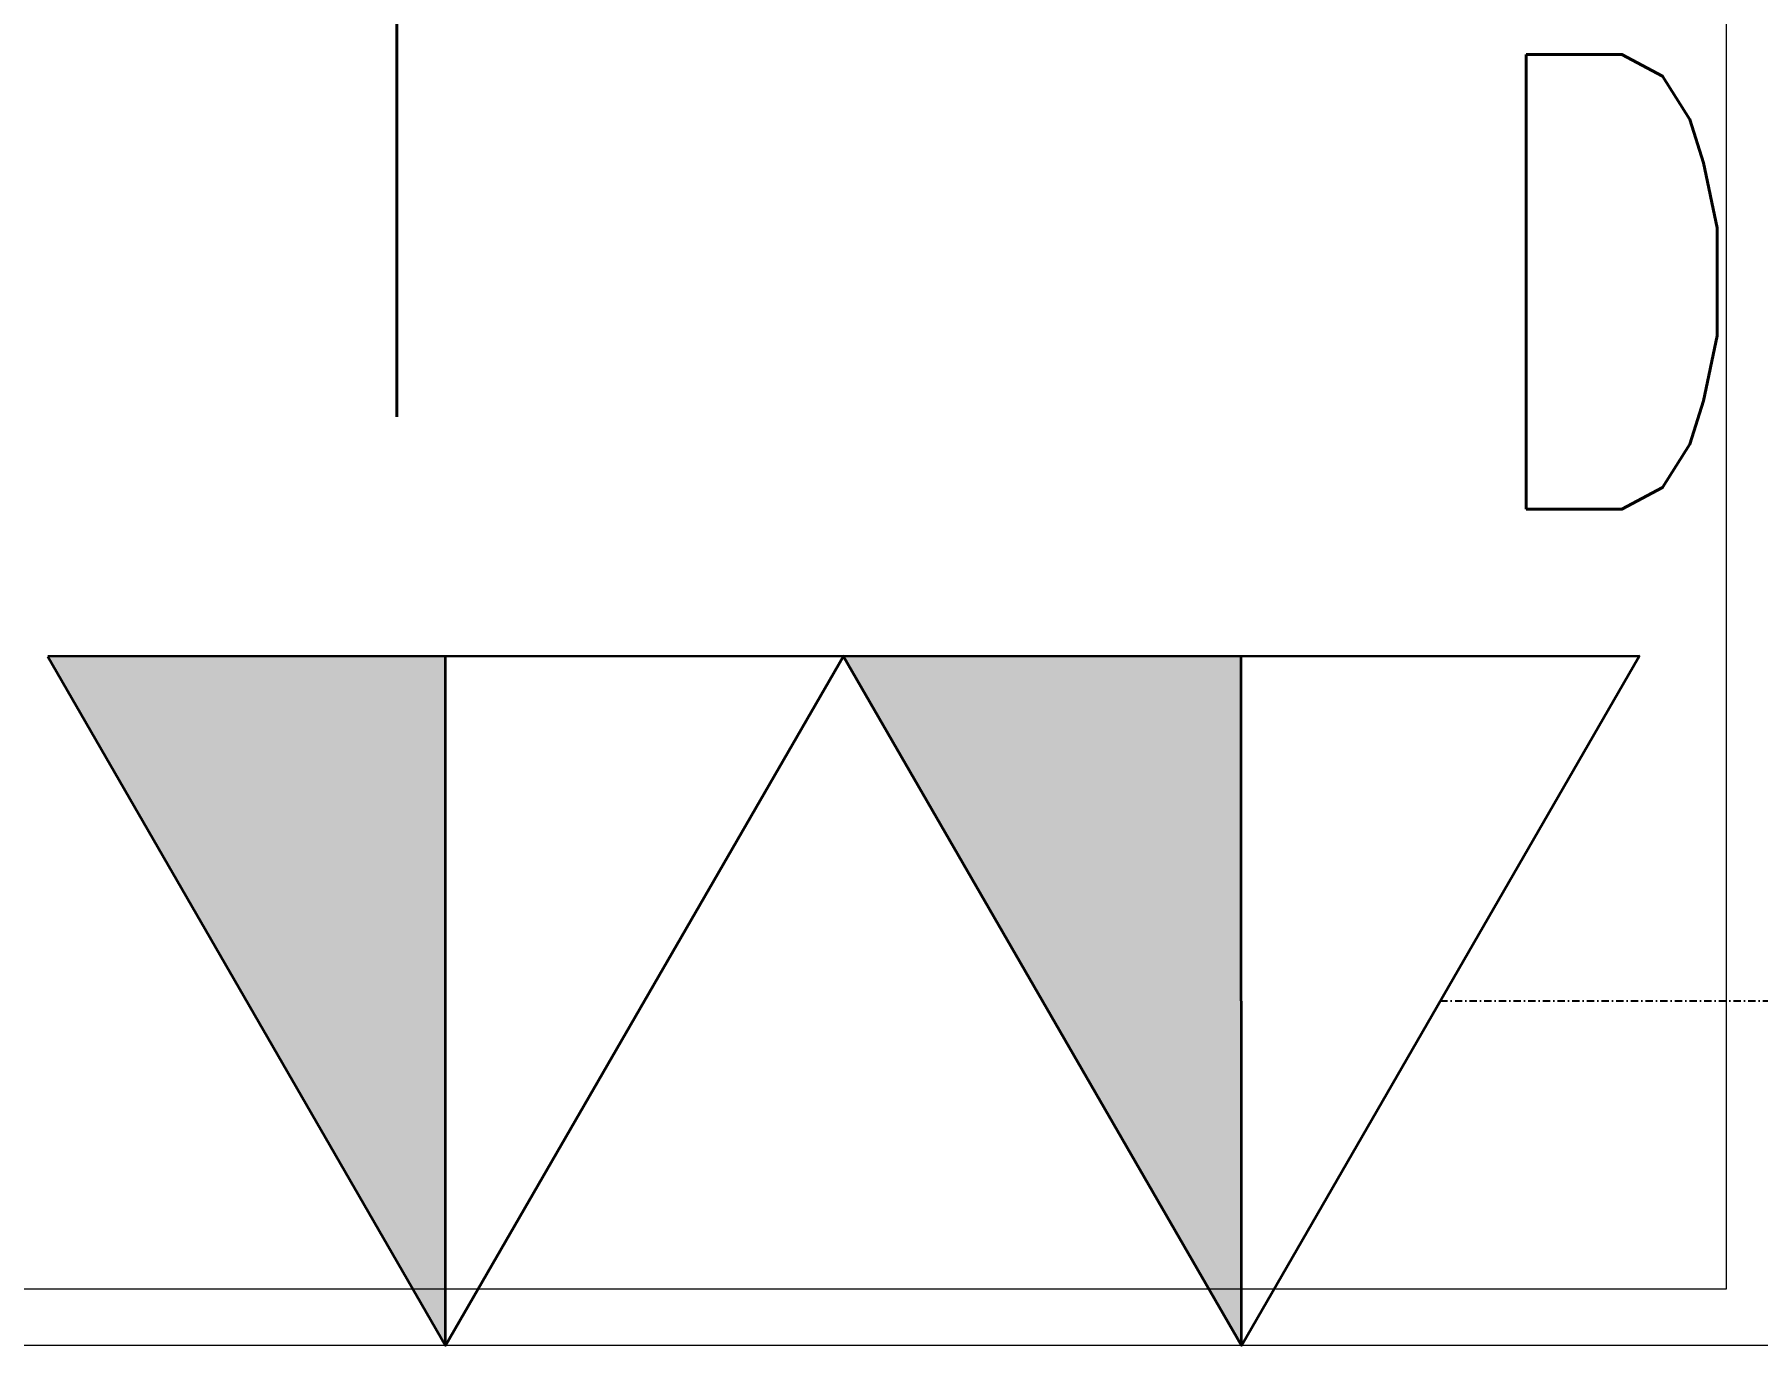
# Model space of a CAD drawing. Header units: inches. Extents: x -12418 to 57169, y -29325 to 19878.
# Drawn here: x 6519 to 7277, y -10017 to -9441 of the extents above; entities that cross this region are included whole.
import ezdxf

# ---------------------------------------------------------------- set-up
doc = ezdxf.new("R2010")
doc.units = ezdxf.units.IN
doc.header["$LTSCALE"] = 25
doc.header["$MEASUREMENT"] = 0
doc.linetypes.add('DASHDOT', pattern=[25.4, 12.7, -6.35, 0, -6.35])
doc.layers.get('0').update_dxf_attribs({"color": 8})
for name, color, linetype, lineweight in [('00-Ground Floor$0$LOADING', 253, 'Continuous', 5), ('00-Ground Floor$0$NEW Wall', 166, 'Continuous', 5), ('00-Ground Floor$0$Walls', 251, 'Continuous', 5), ('E-LITE-CLNG-CNDT', 6, 'DASHDOT', 35), ('T-DATA-CLNG-COND', 51, 'DASHDOT', 25), ('T-DATA-DEVC-TYPE', 2, 'Continuous', 25), ('T-DATA-WALL @ 100', 33, 'Continuous', 35)]:
    doc.layers.add(name, color=color, linetype=linetype, lineweight=lineweight)
doc.styles.add('DC_Simplex', font='SIMPLEX.shx', dxfattribs={"width": 0.7})

# ---------------------------------------------------------------- blocks, each defined once
blk = doc.blocks.new('*X252')
at = {"color": 0}
for p, q in [((13, 1), (13, 1)), ((13, 1), (13, 1)), ((13, 1), (13, 1)), ((13, 1), (13, 1)), ((13, 1), (13, 1)), ((13, 1), (13, 1)), ((13, 1), (13, 1)), ((13, 1), (13, 1)), ((13, 1), (13, 1)), ((13, 1), (13, 1)), ((13, 1), (13, 1)), ((13, 1), (13, 1)), ((13, 1), (13, 1)), ((13, 1), (13, 1)), ((13, 1), (13, 1)), ((13, 1), (14, 1)), ((13, 1), (14, 1)), ((13, 1), (14, 1)), ((13, 1), (13, 1)), ((13, 1), (13, 1)), ((13, 1), (13, 1)), ((13, 1), (13, 1)), ((13, 1), (13, 1)), ((13, 1), (13, 1)), ((13, 1), (13, 1)), ((13, 1), (13, 1)), ((13, 1), (13, 1)), ((13, 1), (13, 1)), ((13, 1), (13, 1)), ((13, 1), (13, 1)), ((13, 1), (13, 1)), ((13, 1), (13, 1)), ((13, 1), (13, 1)), ((13, 1), (13, 1)), ((13, 1), (13, 1)), ((13, 1), (13, 1)), ((13, 1), (13, 1)), ((13, 1), (13, 1)), ((13, 1), (13, 1)), ((13, 1), (13, 1)), ((13, 1), (13, 1)), ((13, 1), (13, 1)), ((13, 1), (13, 1)), ((13, 1), (13, 1)), ((13, 1), (13, 1)), ((13, 1), (13, 1)), ((13, 1), (13, 1)), ((13, 1), (13, 1)), ((13, 1), (13, 1)), ((13, 1), (13, 1)), ((13, 1), (13, 1)), ((13, 1), (13, 1)), ((13, 1), (13, 1)), ((13, 1), (13, 1)), ((13, 1), (13, 1)), ((13, 1), (13, 1)), ((13, 1), (13, 1)), ((13, 1), (13, 1)), ((13, 1), (13, 1)), ((13, 1), (13, 1)), ((13, 1), (13, 1)), ((13, 1), (13, 1)), ((13, 1), (13, 1)), ((13, 1), (13, 1)), ((13, 1), (13, 1)), ((13, 1), (13, 1)), ((13, 1), (13, 1)), ((13, 1), (13, 1)), ((13, 1), (13, 1)), ((13, 1), (13, 1)), ((13, 1), (13, 1)), ((13, 1), (13, 1)), ((13, 1), (13, 1)), ((13, 1), (13, 1)), ((13, 1), (13, 1)), ((13, 1), (13, 1)), ((13, 1), (13, 1)), ((13, 1), (13, 1)), ((13, 1), (13, 1)), ((13, 1), (13, 1)), ((13, 1), (13, 1)), ((13, 1), (13, 1)), ((13, 1), (13, 1)), ((13, 1), (13, 1)), ((13, 1), (13, 1)), ((13, 1), (13, 1)), ((13, 1), (13, 1)), ((13, 1), (13, 1)), ((13, 1), (13, 1)), ((13, 1), (13, 1)), ((13, 1), (13, 1)), ((13, 1), (13, 1)), ((13, 1), (13, 1)), ((13, 1), (13, 1)), ((13, 1), (13, 1)), ((13, 1), (13, 1)), ((13, 1), (13, 1)), ((13, 1), (13, 1)), ((13, 1), (13, 1)), ((13, 1), (13, 1)), ((13, 1), (13, 1)), ((13, 1), (13, 1)), ((13, 1), (13, 1)), ((13, 1), (13, 1)), ((13, 1), (13, 1)), ((13, 1), (13, 1)), ((13, 1), (13, 1)), ((13, 1), (13, 1)), ((13, 1), (13, 1)), ((13, 1), (13, 1)), ((13, 1), (13, 1)), ((13, 1), (13, 1)), ((13, 1), (13, 1)), ((13, 1), (13, 1)), ((13, 1), (13, 1)), ((13, 1), (13, 1)), ((13, 1), (13, 1)), ((13, 1), (13, 1)), ((13, 1), (13, 1)), ((13, 1), (13, 1)), ((13, 1), (13, 1)), ((13, 1), (13, 1)), ((13, 1), (13, 1)), ((13, 1), (14, 1)), ((13, 0), (13, 0)), ((13, 0), (13, 0)), ((13, 0), (13, 0)), ((13, 0), (13, 0)), ((13, 0), (13, 0)), ((13, 0), (13, 0)), ((13, 0), (13, 0)), ((13, 0), (13, 0)), ((13, 0), (13, 0)), ((13, 0), (13, 0)), ((13, 0), (13, 0)), ((13, 0), (13, 0)), ((13, 0), (13, 0)), ((13, 0), (13, 0)), ((13, 0), (13, 0)), ((13, 0), (13, 0)), ((13, 0), (13, 0)), ((13, 0), (13, 0)), ((13, 0), (13, 0)), ((13, 0), (13, 0)), ((13, 0), (13, 0)), ((13, 0), (13, 0)), ((13, 0), (13, 0)), ((13, 0), (13, 0)), ((13, 0), (13, 0)), ((13, 0), (13, 0)), ((13, 0), (13, 0)), ((13, 0), (13, 0)), ((13, 0), (13, 0)), ((13, 0), (13, 0)), ((13, 0), (13, 0)), ((13, 0), (13, 0)), ((13, 0), (13, 0)), ((13, 0), (13, 0)), ((13, 0), (13, 0)), ((13, 0), (13, 0)), ((13, 0), (13, 0)), ((13, 0), (13, 0)), ((13, 0), (13, 0)), ((13, 0), (13, 0)), ((13, 0), (13, 0)), ((13, 0), (13, 0)), ((13, 0), (13, 0)), ((13, 0), (13, 0)), ((13, 0), (13, 0)), ((13, 0), (13, 0)), ((13, 0), (13, 0)), ((13, 0), (13, 0)), ((13, 0), (14, 0)), ((13, 0), (14, 0)), ((13, 0), (13, 0)), ((13, 0), (14, 0)), ((14, 1), (14, 1)), ((14, 1), (14, 1)), ((14, 1), (14, 1)), ((14, 1), (14, 1)), ((14, 1), (14, 1)), ((14, 1), (14, 1)), ((14, 1), (14, 1)), ((14, 1), (14, 1)), ((14, 1), (14, 1)), ((14, 1), (14, 1)), ((14, 1), (14, 1)), ((14, 1), (14, 1)), ((14, 1), (14, 1)), ((14, 1), (14, 1)), ((14, 1), (14, 1)), ((14, 1), (14, 1)), ((14, 1), (14, 1)), ((14, 1), (14, 1)), ((14, 1), (14, 1)), ((14, 1), (14, 1)), ((14, 1), (14, 1)), ((14, 1), (14, 1)), ((14, 1), (14, 1)), ((14, 1), (14, 1)), ((14, 1), (14, 1)), ((14, 1), (14, 1)), ((14, 1), (14, 1)), ((14, 1), (14, 1)), ((14, 1), (14, 1)), ((14, 1), (14, 1)), ((14, 1), (14, 1)), ((14, 1), (14, 1)), ((14, 1), (14, 1)), ((14, 1), (14, 1)), ((14, 1), (14, 1)), ((14, 1), (14, 1)), ((14, 1), (14, 1)), ((14, 1), (14, 1)), ((14, 1), (14, 1)), ((14, 1), (14, 1)), ((14, 1), (14, 1)), ((14, 1), (14, 1)), ((14, 1), (14, 1)), ((14, 1), (14, 1)), ((14, 1), (14, 1)), ((14, 1), (14, 1)), ((14, 1), (14, 1)), ((14, 1), (14, 1)), ((14, 1), (14, 1)), ((14, 1), (14, 1)), ((14, 1), (14, 1)), ((14, 1), (14, 1)), ((14, 1), (14, 1)), ((14, 1), (14, 1)), ((14, 1), (14, 1)), ((14, 1), (14, 1)), ((14, 1), (14, 1)), ((14, 1), (14, 1)), ((14, 1), (14, 1)), ((14, 1), (14, 1)), ((14, 1), (14, 1)), ((14, 1), (14, 1)), ((14, 1), (14, 1)), ((14, 1), (14, 1)), ((14, 1), (14, 1)), ((14, 1), (14, 1)), ((14, 1), (14, 1)), ((14, 1), (14, 1)), ((14, 1), (14, 1)), ((14, 1), (14, 1)), ((14, 1), (14, 1)), ((14, 1), (14, 1)), ((14, 1), (14, 1)), ((14, 1), (14, 1)), ((14, 1), (14, 1)), ((14, 1), (14, 1)), ((14, 1), (14, 1)), ((14, 1), (14, 1)), ((14, 1), (14, 1)), ((14, 1), (14, 1)), ((14, 1), (14, 1)), ((14, 1), (14, 1)), ((14, 1), (14, 1)), ((14, 1), (14, 1)), ((14, 1), (14, 1)), ((14, 1), (14, 1)), ((14, 1), (14, 1)), ((14, 1), (14, 1)), ((14, 1), (14, 1)), ((14, 1), (14, 1)), ((14, 1), (14, 1)), ((14, 1), (14, 1)), ((14, 1), (14, 1)), ((14, 1), (14, 1)), ((14, 0), (14, 0)), ((14, 0), (14, 0)), ((14, 0), (14, 0)), ((14, 0), (14, 0)), ((14, 0), (14, 0)), ((14, 0), (14, 0)), ((14, 0), (14, 0)), ((14, 0), (14, 0)), ((14, 0), (14, 0)), ((14, 0), (14, 0)), ((14, 0), (14, 0)), ((14, 0), (14, 0)), ((14, 0), (14, 0)), ((14, 0), (14, 0)), ((14, 0), (14, 0)), ((14, 0), (14, 0)), ((14, 0), (14, 0)), ((14, 0), (14, 0)), ((14, 0), (14, 0)), ((14, 0), (14, 0)), ((14, 0), (14, 0)), ((14, 0), (14, 0)), ((14, 0), (14, 0)), ((14, 0), (14, 0)), ((14, 0), (14, 0)), ((14, 0), (14, 0)), ((14, 0), (14, 0)), ((14, 0), (14, 0)), ((14, 0), (14, 0)), ((14, 0), (14, 0)), ((14, 0), (14, 0)), ((14, 0), (14, 0)), ((14, 0), (14, 0)), ((14, 0), (14, 0)), ((14, 0), (14, 0)), ((14, 0), (14, 0)), ((14, 0), (14, 0)), ((14, 0), (14, 0)), ((14, 0), (14, 0)), ((14, 0), (14, 0)), ((14, 0), (14, 0)), ((14, 0), (14, 0)), ((14, 0), (14, 0)), ((14, 0), (14, 0)), ((14, 0), (14, 0)), ((14, 0), (14, 0)), ((14, 0), (14, 0)), ((14, 0), (14, 0)), ((13, 0), (13, 0)), ((13, 0), (14, 0)), ((13, 0), (13, 0)), ((13, 0), (14, 0)), ((13, 0), (13, 0)), ((13, 0), (14, 0)), ((13, 0), (13, 0)), ((13, 0), (13, 0)), ((13, 0), (13, 0)), ((13, 0), (13, 0)), ((13, 0), (14, 0)), ((13, 0), (13, 0)), ((13, 0), (14, 0)), ((13, 0), (13, 0)), ((13, 0), (14, 0)), ((13, 0), (13, 0)), ((13, 0), (14, 0)), ((13, 0), (13, 0)), ((13, 0), (14, 0)), ((13, 0), (13, 0)), ((13, 0), (14, 0)), ((13, 0), (13, 0)), ((13, 0), (14, 0)), ((13, 0), (13, 0)), ((13, 0), (13, 0)), ((13, 0), (13, 0)), ((13, 0), (14, 0)), ((13, 0), (13, 0)), ((13, 0), (14, 0)), ((13, 0), (13, 0)), ((13, 0), (14, 0)), ((13, 0), (13, 0)), ((13, 0), (14, 0)), ((13, 0), (13, 0)), ((13, 0), (13, 0)), ((13, 0), (13, 0)), ((13, 0), (13, 0)), ((13, 0), (13, 0)), ((13, 0), (13, 0)), ((13, 0), (13, 0)), ((13, 0), (13, 0)), ((13, 0), (13, 0)), ((13, 0), (13, 0)), ((13, 0), (13, 0)), ((13, 0), (13, 0)), ((13, 0), (13, 0)), ((13, 0), (13, 0)), ((13, 0), (13, 0)), ((13, 0), (13, 0)), ((13, 0), (13, 0)), ((13, 0), (13, 0)), ((13, 0), (13, 0)), ((13, 0), (13, 0)), ((13, 0), (13, 0)), ((13, 0), (13, 0)), ((13, 0), (13, 0)), ((13, 0), (13, 0)), ((13, 0), (13, 0)), ((13, 0), (13, 0)), ((13, 0), (13, 0)), ((13, 0), (13, 0)), ((13, 0), (13, 0)), ((13, 0), (13, 0)), ((13, 0), (13, 0)), ((13, -1), (13, -1)), ((13, -1), (13, -1)), ((13, -1), (13, -1)), ((13, -1), (13, -1)), ((13, -1), (13, -1)), ((13, -1), (14, -1)), ((13, -1), (13, -1)), ((14, 0), (14, 0)), ((14, 0), (14, 0)), ((14, 0), (14, 0)), ((14, 0), (14, 0)), ((14, 0), (14, 0)), ((14, 0), (14, 0)), ((14, 0), (14, 0)), ((14, 0), (14, 0)), ((14, 0), (14, 0)), ((14, 0), (14, 0)), ((14, 0), (14, 0)), ((14, 0), (14, 0)), ((14, 0), (14, 0)), ((14, 0), (14, 0)), ((14, 0), (14, 0)), ((13, 0), (14, 0)), ((14, 0), (14, 0)), ((14, 0), (14, 0)), ((14, 0), (14, 0)), ((14, 0), (14, 0)), ((14, 0), (14, 0)), ((14, 0), (14, 0)), ((14, 0), (14, 0)), ((14, 0), (14, 0)), ((14, 0), (14, 0)), ((14, 0), (14, 0)), ((14, 0), (14, 0)), ((14, 0), (14, 0)), ((14, 0), (14, 0)), ((14, 0), (14, 0)), ((14, 0), (14, 0)), ((14, 0), (14, 0)), ((14, 0), (14, 0)), ((14, 0), (14, 0)), ((14, 0), (14, 0)), ((14, 0), (14, 0)), ((14, 0), (14, 0)), ((14, 0), (14, 0)), ((14, 0), (14, 0)), ((14, 0), (14, 0)), ((14, 0), (14, 0)), ((14, 0), (14, 0)), ((14, 0), (14, 0)), ((14, 0), (14, 0)), ((14, 0), (14, 0)), ((14, 0), (14, 0)), ((14, 0), (14, 0)), ((14, 0), (14, 0)), ((14, 0), (14, 0)), ((14, 0), (14, 0)), ((14, -1), (14, -1)), ((14, -1), (14, -1)), ((14, -1), (14, -1)), ((14, -1), (14, -1)), ((14, -1), (14, -1))]:
    blk.add_line(p, q, dxfattribs=at)
blk = doc.blocks.new('*X251')
at = {"color": 0}
for p, q in [((5, 3), (5, 3)), ((5, 3), (5, 3)), ((5, 3), (5, 3)), ((5, 3), (5, 3)), ((5, 3), (5, 3)), ((5, 3), (5, 3)), ((5, 3), (5, 3)), ((5, 3), (5, 3)), ((5, 3), (5, 3)), ((5, 3), (5, 3)), ((5, 3), (5, 3)), ((5, 3), (5, 3)), ((5, 3), (5, 3)), ((5, 3), (5, 3)), ((5, 3), (5, 3)), ((5, 3), (5, 3)), ((5, 3), (5, 3)), ((5, 3), (5, 3)), ((5, 3), (5, 3)), ((5, 3), (5, 3)), ((5, 3), (5, 3)), ((5, 3), (5, 3)), ((5, 3), (5, 3)), ((5, 3), (5, 3)), ((5, 3), (5, 3)), ((5, 3), (5, 3)), ((5, 3), (5, 3)), ((5, 3), (5, 3)), ((5, 3), (5, 3)), ((5, 3), (5, 3)), ((5, 3), (5, 3)), ((5, 3), (5, 3)), ((5, 3), (5, 3)), ((5, 3), (5, 3)), ((5, 3), (5, 3)), ((5, 3), (5, 3)), ((5, 3), (5, 3)), ((5, 3), (5, 3)), ((5, 3), (5, 3)), ((5, 3), (5, 3)), ((5, 3), (5, 3)), ((5, 3), (5, 3)), ((5, 3), (5, 3)), ((5, 3), (5, 3)), ((5, 3), (5, 3)), ((5, 3), (5, 3)), ((5, 3), (5, 3)), ((5, 3), (5, 3)), ((5, 3), (5, 3)), ((5, 3), (5, 3)), ((5, 3), (5, 3)), ((5, 3), (5, 3)), ((5, 3), (5, 3)), ((5, 3), (5, 3)), ((5, 3), (5, 3)), ((5, 3), (5, 3)), ((5, 3), (5, 3)), ((5, 3), (5, 3)), ((5, 3), (5, 3)), ((5, 3), (5, 3)), ((5, 3), (5, 3)), ((5, 3), (5, 3)), ((5, 3), (5, 3)), ((5, 3), (5, 3)), ((5, 3), (5, 3)), ((5, 3), (5, 3)), ((6, 3), (5, 3)), ((5, 3), (5, 3)), ((6, 3), (5, 3)), ((5, 3), (5, 3)), ((6, 3), (5, 3)), ((5, 3), (5, 3)), ((6, 3), (5, 3)), ((5, 3), (5, 3)), ((5, 3), (5, 3)), ((5, 3), (5, 3)), ((5, 3), (5, 3)), ((5, 3), (5, 3)), ((5, 3), (5, 3)), ((5, 3), (5, 3)), ((5, 3), (5, 3)), ((5, 3), (5, 3)), ((5, 3), (5, 3)), ((5, 3), (5, 3)), ((5, 3), (5, 3)), ((5, 3), (5, 3)), ((5, 3), (5, 3)), ((5, 3), (5, 3)), ((5, 3), (5, 3)), ((5, 3), (5, 3)), ((5, 3), (5, 3)), ((5, 3), (5, 3)), ((5, 3), (5, 3)), ((5, 3), (5, 3)), ((5, 3), (5, 3)), ((5, 3), (5, 3)), ((6, 3), (6, 3)), ((6, 3), (6, 3)), ((6, 3), (6, 3)), ((6, 3), (6, 3)), ((6, 3), (6, 3)), ((6, 3), (6, 3)), ((6, 3), (6, 3)), ((6, 3), (6, 3)), ((6, 3), (6, 3)), ((6, 3), (6, 3)), ((6, 3), (6, 3)), ((6, 3), (6, 3)), ((6, 3), (6, 3)), ((6, 3), (6, 3)), ((6, 3), (6, 3)), ((6, 3), (6, 3)), ((6, 3), (6, 3)), ((6, 3), (6, 3)), ((6, 3), (6, 3)), ((6, 3), (6, 3)), ((6, 3), (6, 3)), ((6, 3), (6, 3)), ((6, 3), (6, 3)), ((6, 3), (6, 3)), ((6, 3), (6, 3)), ((6, 3), (6, 3)), ((6, 3), (6, 3)), ((6, 3), (6, 3)), ((6, 3), (6, 3)), ((6, 3), (6, 3)), ((6, 3), (6, 3)), ((6, 3), (6, 3)), ((6, 3), (6, 3)), ((6, 3), (6, 3)), ((6, 3), (6, 3)), ((6, 3), (6, 3)), ((6, 3), (6, 3)), ((6, 3), (6, 3)), ((6, 3), (6, 3)), ((6, 3), (6, 3)), ((6, 3), (6, 3)), ((6, 3), (6, 3)), ((6, 3), (6, 3)), ((6, 3), (6, 3)), ((6, 3), (6, 3)), ((6, 3), (6, 3)), ((6, 3), (6, 3)), ((6, 3), (6, 3)), ((6, 3), (6, 3)), ((6, 3), (6, 3)), ((6, 3), (6, 3)), ((6, 3), (6, 3)), ((6, 3), (6, 3)), ((6, 3), (6, 3)), ((6, 3), (6, 3)), ((6, 3), (6, 3)), ((6, 3), (6, 3)), ((6, 3), (6, 3)), ((6, 3), (6, 3)), ((6, 3), (6, 3)), ((6, 3), (6, 3)), ((6, 3), (6, 3)), ((6, 3), (6, 3)), ((6, 3), (6, 3)), ((6, 3), (6, 3)), ((6, 3), (6, 3)), ((6, 3), (6, 3)), ((6, 3), (6, 3)), ((6, 3), (6, 3)), ((6, 3), (6, 3)), ((6, 3), (6, 3)), ((6, 3), (6, 3)), ((6, 3), (6, 3)), ((6, 3), (6, 3)), ((6, 3), (6, 3)), ((6, 3), (6, 3)), ((6, 3), (6, 3)), ((6, 3), (6, 3)), ((6, 3), (6, 3)), ((6, 3), (6, 3)), ((6, 3), (6, 3)), ((6, 3), (6, 3)), ((6, 3), (6, 3)), ((6, 3), (6, 3)), ((6, 3), (6, 3)), ((6, 3), (6, 3)), ((6, 3), (6, 3)), ((6, 3), (6, 3)), ((6, 3), (6, 3)), ((6, 3), (6, 3)), ((6, 3), (6, 3)), ((6, 3), (6, 3)), ((6, 3), (6, 3)), ((6, 3), (6, 3)), ((6, 3), (6, 3)), ((6, 3), (6, 3)), ((6, 3), (6, 3)), ((6, 3), (6, 3)), ((6, 3), (6, 3)), ((6, 3), (6, 3)), ((6, 3), (6, 3)), ((6, 3), (6, 3)), ((6, 3), (6, 3)), ((6, 3), (6, 3)), ((6, 3), (6, 3)), ((6, 3), (6, 3)), ((6, 3), (6, 3)), ((6, 3), (6, 3)), ((6, 3), (6, 3)), ((6, 3), (6, 3)), ((6, 3), (6, 3)), ((6, 3), (6, 3)), ((6, 3), (6, 3)), ((6, 3), (6, 3)), ((6, 3), (6, 3)), ((6, 3), (6, 3)), ((6, 3), (6, 3)), ((6, 3), (6, 3)), ((6, 3), (6, 3)), ((6, 3), (6, 3)), ((6, 3), (6, 3)), ((6, 3), (6, 3)), ((6, 3), (6, 3)), ((6, 3), (6, 3)), ((6, 3), (6, 3)), ((6, 3), (6, 3)), ((6, 3), (6, 3)), ((6, 3), (6, 3)), ((6, 3), (6, 3)), ((6, 3), (6, 3)), ((6, 3), (6, 3)), ((6, 3), (6, 3)), ((6, 3), (6, 3)), ((6, 3), (6, 3)), ((6, 3), (6, 3)), ((6, 3), (6, 3)), ((6, 3), (6, 3)), ((6, 3), (6, 3)), ((6, 3), (6, 3)), ((6, 3), (6, 3)), ((6, 3), (6, 3)), ((6, 3), (6, 3)), ((6, 3), (6, 3)), ((6, 3), (6, 3)), ((6, 3), (6, 3)), ((6, 3), (6, 3)), ((6, 3), (6, 3)), ((6, 3), (6, 3)), ((6, 3), (6, 3)), ((6, 3), (6, 3)), ((6, 3), (6, 3)), ((6, 3), (6, 3)), ((6, 3), (6, 3)), ((6, 3), (6, 3)), ((6, 3), (6, 3)), ((6, 3), (6, 3)), ((6, 3), (6, 3)), ((6, 3), (6, 3)), ((6, 3), (6, 3)), ((6, 3), (6, 3)), ((6, 3), (6, 3)), ((6, 3), (6, 3)), ((6, 3), (6, 3)), ((6, 3), (6, 3)), ((6, 3), (6, 3)), ((6, 3), (6, 3)), ((6, 3), (6, 3)), ((6, 3), (6, 3)), ((6, 3), (6, 3)), ((6, 3), (6, 3)), ((6, 3), (6, 3)), ((6, 3), (6, 3)), ((6, 3), (6, 3)), ((6, 3), (6, 3)), ((6, 3), (6, 3)), ((6, 3), (6, 3)), ((6, 3), (6, 3)), ((6, 3), (6, 3)), ((6, 3), (6, 3)), ((6, 3), (6, 3)), ((6, 3), (6, 3)), ((6, 3), (6, 3)), ((6, 3), (6, 3)), ((6, 3), (6, 3)), ((6, 3), (6, 3)), ((6, 3), (6, 3)), ((6, 3), (6, 3)), ((6, 3), (6, 3)), ((6, 3), (6, 3)), ((6, 3), (6, 3)), ((6, 3), (6, 3)), ((6, 3), (6, 3)), ((6, 3), (6, 3)), ((6, 3), (6, 3)), ((6, 3), (6, 3)), ((6, 3), (6, 3)), ((6, 3), (6, 3)), ((6, 3), (6, 3)), ((6, 3), (6, 3)), ((6, 3), (6, 3)), ((6, 3), (6, 3)), ((6, 3), (6, 3)), ((6, 3), (6, 3)), ((6, 3), (6, 3)), ((6, 3), (5, 3)), ((6, 3), (5, 3)), ((6, 3), (5, 3)), ((6, 3), (5, 3)), ((6, 3), (5, 3)), ((6, 3), (6, 3)), ((6, 3), (6, 3)), ((6, 3), (6, 3)), ((6, 3), (6, 3)), ((6, 3), (6, 3)), ((6, 3), (6, 3)), ((6, 3), (6, 3)), ((6, 3), (6, 3)), ((6, 3), (6, 3)), ((6, 3), (6, 3)), ((6, 3), (6, 3)), ((6, 3), (6, 3)), ((6, 3), (6, 3)), ((6, 3), (6, 3)), ((6, 3), (6, 3)), ((6, 3), (6, 3)), ((6, 3), (6, 3)), ((6, 3), (6, 3)), ((6, 3), (6, 3)), ((6, 3), (6, 3)), ((6, 3), (6, 3)), ((6, 3), (6, 3)), ((6, 3), (6, 3)), ((6, 3), (6, 3)), ((6, 3), (6, 3)), ((6, 3), (6, 3)), ((6, 3), (6, 3)), ((6, 3), (6, 3)), ((6, 3), (6, 3)), ((6, 3), (6, 3)), ((6, 3), (6, 3)), ((6, 3), (6, 3)), ((6, 3), (6, 3)), ((6, 3), (6, 3)), ((6, 3), (6, 3)), ((6, 3), (6, 3)), ((6, 3), (6, 3)), ((6, 3), (6, 3)), ((6, 3), (6, 3)), ((6, 3), (6, 3)), ((6, 3), (6, 3)), ((6, 3), (6, 3)), ((6, 3), (6, 3)), ((6, 3), (6, 3)), ((6, 3), (6, 3)), ((6, 3), (6, 3)), ((6, 3), (6, 3)), ((6, 3), (6, 3)), ((6, 3), (6, 3)), ((6, 3), (6, 3)), ((6, 3), (6, 3)), ((6, 3), (6, 3)), ((6, 3), (6, 3)), ((6, 3), (6, 3)), ((6, 3), (6, 3)), ((6, 3), (6, 3)), ((6, 3), (6, 3)), ((6, 3), (6, 3)), ((6, 3), (6, 3)), ((6, 3), (6, 3)), ((6, 3), (6, 3)), ((6, 3), (6, 3)), ((6, 3), (6, 3)), ((6, 3), (6, 3)), ((6, 3), (6, 3)), ((6, 3), (6, 3)), ((6, 3), (6, 3)), ((6, 3), (6, 3)), ((6, 3), (6, 3)), ((6, 3), (6, 3)), ((6, 3), (6, 3)), ((6, 3), (6, 3)), ((6, 3), (6, 3)), ((6, 3), (6, 3)), ((6, 3), (6, 3)), ((6, 3), (6, 3)), ((6, 3), (6, 3)), ((6, 3), (6, 3)), ((6, 3), (6, 3)), ((6, 3), (6, 3)), ((6, 3), (6, 3)), ((6, 3), (6, 3)), ((6, 3), (6, 3)), ((6, 3), (6, 3)), ((6, 3), (6, 3)), ((6, 3), (6, 3)), ((6, 3), (6, 3)), ((6, 3), (6, 3)), ((6, 3), (6, 3)), ((6, 3), (6, 3)), ((6, 3), (6, 3)), ((6, 3), (6, 3)), ((6, 3), (6, 3)), ((6, 3), (6, 3)), ((6, 3), (6, 3)), ((6, 3), (6, 3)), ((6, 3), (6, 3)), ((6, 3), (6, 3)), ((6, 3), (6, 3)), ((6, 3), (6, 3)), ((6, 3), (6, 3)), ((6, 3), (6, 3)), ((6, 3), (6, 3)), ((6, 3), (6, 3)), ((6, 3), (6, 3)), ((6, 3), (6, 3)), ((6, 3), (6, 3)), ((6, 3), (6, 3)), ((6, 3), (6, 3)), ((6, 3), (6, 3)), ((6, 3), (6, 3)), ((6, 3), (6, 3)), ((6, 3), (6, 3)), ((6, 3), (6, 3)), ((6, 3), (6, 3)), ((6, 3), (6, 3)), ((6, 3), (6, 3)), ((6, 3), (6, 3)), ((6, 3), (6, 3)), ((6, 3), (6, 3)), ((6, 3), (6, 3)), ((6, 3), (6, 3)), ((6, 3), (6, 3)), ((6, 3), (6, 3)), ((6, 3), (6, 3)), ((6, 3), (6, 3)), ((6, 3), (6, 3)), ((6, 3), (6, 3)), ((6, 3), (6, 3)), ((6, 3), (6, 3)), ((6, 3), (6, 3)), ((6, 3), (6, 3)), ((6, 3), (6, 3)), ((6, 3), (6, 3)), ((6, 3), (6, 3)), ((6, 3), (6, 3)), ((6, 3), (6, 3)), ((6, 3), (6, 3)), ((6, 3), (6, 3)), ((6, 3), (6, 3)), ((6, 3), (6, 3)), ((6, 3), (6, 3)), ((6, 3), (6, 3)), ((6, 3), (6, 3)), ((6, 3), (6, 3)), ((6, 3), (6, 3)), ((6, 3), (6, 3)), ((6, 3), (6, 3)), ((6, 3), (6, 3)), ((6, 3), (6, 3)), ((6, 3), (6, 3)), ((6, 3), (6, 3)), ((6, 3), (6, 3)), ((6, 3), (6, 3)), ((6, 3), (6, 3)), ((6, 3), (6, 3)), ((6, 3), (6, 3)), ((6, 3), (6, 3)), ((6, 3), (6, 3)), ((6, 3), (6, 3)), ((6, 3), (6, 3)), ((6, 3), (6, 3)), ((6, 3), (6, 3)), ((6, 3), (6, 3)), ((6, 3), (6, 3)), ((6, 3), (6, 3)), ((6, 3), (6, 3)), ((6, 3), (6, 3)), ((6, 3), (6, 3)), ((6, 3), (6, 3)), ((6, 3), (6, 3)), ((6, 3), (6, 3)), ((6, 3), (6, 3)), ((6, 3), (6, 3)), ((6, 3), (6, 3)), ((6, 3), (6, 3)), ((6, 3), (6, 3)), ((6, 3), (6, 3)), ((6, 3), (6, 3)), ((6, 3), (6, 3)), ((6, 3), (6, 3)), ((6, 3), (6, 3)), ((6, 3), (6, 3)), ((6, 3), (6, 3)), ((6, 3), (6, 3)), ((6, 3), (6, 3)), ((6, 3), (6, 3)), ((6, 3), (6, 3)), ((6, 3), (6, 3)), ((6, 3), (6, 3)), ((6, 3), (6, 3)), ((6, 3), (6, 3)), ((6, 3), (6, 3)), ((6, 3), (6, 3)), ((6, 3), (6, 3)), ((6, 3), (6, 3)), ((6, 3), (6, 3)), ((6, 3), (6, 3)), ((6, 3), (6, 3)), ((6, 3), (6, 3)), ((6, 3), (6, 3)), ((6, 3), (6, 3)), ((6, 3), (6, 3)), ((6, 3), (6, 3)), ((6, 3), (6, 3)), ((6, 3), (6, 3)), ((6, 3), (6, 3)), ((6, 3), (6, 3)), ((6, 3), (6, 3)), ((6, 3), (6, 3)), ((6, 3), (6, 3)), ((6, 3), (6, 3)), ((6, 3), (6, 3)), ((6, 3), (6, 3)), ((6, 3), (6, 3)), ((6, 3), (6, 3)), ((6, 3), (6, 3)), ((6, 3), (6, 3)), ((6, 3), (6, 3)), ((6, 3), (6, 3)), ((6, 3), (6, 3)), ((6, 3), (6, 3)), ((6, 3), (6, 3)), ((6, 3), (6, 3)), ((6, 3), (6, 3)), ((6, 3), (6, 3)), ((6, 3), (6, 3)), ((6, 3), (6, 3)), ((6, 3), (6, 3)), ((6, 3), (6, 3)), ((6, 3), (6, 3)), ((6, 3), (6, 3)), ((6, 3), (6, 3)), ((6, 3), (6, 3)), ((6, 3), (6, 3)), ((6, 3), (6, 3)), ((6, 3), (6, 3)), ((6, 3), (6, 3)), ((6, 3), (6, 3)), ((6, 3), (6, 3)), ((6, 3), (6, 3)), ((6, 3), (6, 3)), ((6, 3), (6, 3)), ((6, 3), (6, 3)), ((6, 3), (6, 3)), ((6, 3), (6, 3)), ((6, 3), (6, 3)), ((6, 3), (6, 3)), ((6, 3), (6, 3)), ((6, 3), (6, 3)), ((6, 3), (6, 3)), ((6, 3), (6, 3)), ((6, 3), (6, 3)), ((6, 3), (6, 3)), ((6, 3), (6, 3)), ((6, 3), (6, 3)), ((6, 3), (6, 3)), ((6, 3), (6, 3)), ((6, 3), (6, 3)), ((6, 3), (6, 3)), ((6, 3), (6, 3)), ((6, 3), (6, 3)), ((6, 3), (6, 3)), ((6, 3), (6, 3)), ((6, 3), (6, 3)), ((6, 3), (6, 3)), ((6, 3), (6, 3)), ((6, 3), (6, 3)), ((6, 3), (6, 3)), ((6, 3), (6, 3)), ((6, 3), (6, 3)), ((6, 3), (6, 3)), ((6, 3), (6, 3)), ((6, 3), (6, 3)), ((6, 3), (6, 3)), ((6, 3), (6, 3)), ((6, 3), (6, 3)), ((6, 3), (6, 3)), ((6, 3), (6, 3)), ((6, 3), (6, 3)), ((6, 3), (6, 3)), ((6, 3), (6, 3)), ((6, 3), (6, 3)), ((6, 3), (6, 3)), ((6, 3), (6, 3)), ((6, 3), (6, 3)), ((6, 3), (6, 3)), ((6, 3), (6, 3)), ((6, 3), (6, 3)), ((6, 3), (6, 3)), ((6, 3), (6, 3)), ((6, 3), (6, 3)), ((6, 3), (6, 3)), ((6, 3), (6, 3)), ((6, 3), (6, 3)), ((6, 3), (6, 3)), ((6, 3), (6, 3)), ((6, 3), (6, 3)), ((6, 3), (6, 3)), ((6, 3), (6, 3)), ((6, 3), (6, 3)), ((6, 3), (6, 3)), ((6, 3), (6, 3)), ((6, 3), (6, 3)), ((6, 3), (6, 3)), ((6, 3), (6, 3)), ((6, 3), (6, 3)), ((6, 3), (6, 3)), ((6, 3), (6, 3)), ((6, 3), (6, 3)), ((6, 3), (6, 3)), ((6, 3), (6, 3)), ((6, 3), (6, 3)), ((6, 3), (6, 3)), ((6, 3), (6, 3)), ((6, 3), (6, 3)), ((6, 3), (6, 3))]:
    blk.add_line(p, q, dxfattribs=at)
blk = doc.blocks.new('00-Ground Floor$0$GF21043-P')
at = {"color": 0}
for p, q in [((0.8, 0.75), (-0.8, 0.75)), ((0.8, 0), (0.8, 0.75))]:
    blk.add_line(p, q, dxfattribs=at)
for points in [[(0.8, 0.75), (0.8, 0.75), (0.8, 0.75), (0.8, 0.75), (0.8, 0.75), (0.8, 0.75), (0.8, 0.75), (0.8, 0.75), (0.8, 0.75), (0.8, 0.75), (0.8, 0.75), (0.8, 0.75), (0.8, 0.75), (0.8, 0.75), (0.8, 0.75), (0.8, 0.75), (0.8, 0.75), (0.8, 0.75), (0.8, 0.75), (0.8, 0.75), (0.8, 0.75), (0.8, 0.75), (0.8, 0.75), (0.8, 0.75), (0.8, 0.75), (0.8, 0.75), (0.8, 0.75), (0.8, 0.75), (0.8, 0.75), (0.8, 0.75), (0.8, 0.75), (0.8, 0.75), (0.8, 0.75), (0.8, 0.75), (0.8, 0.75), (0.8, 0.75), (0.8, 0.75), (0.8, 0.75), (0.8, 0.75), (0.8, 0.75), (0.8, 0.75), (0.8, 0.75), (0.8, 0.75), (0.8, 0.75), (0.8, 0.75), (0.8, 0.75), (0.8, 0.75), (0.8, 0.75), (0.8, 0.75), (0.8, 0.75), (0.8, 0.75), (0.8, 0.75), (0.8, 0.75), (0.8, 0.75), (0.8, 0.75), (0.8, 0.75), (0.8, 0.75), (0.8, 0.75), (0.8, 0.75), (0.8, 0.75), (0.8, 0.75), (0.8, 0.75), (0.8, 0.75), (0.8, 0.75), (0.8, 0.75), (0.8, 0.75), (0.8, 0.75), (0.8, 0.75), (0.8, 0.75), (0.8, 0.75), (0.8, 0.75), (0.8, 0.75), (0.8, 0.75), (0.8, 0.75), (0.8, 0.75), (0.8, 0.75), (0.8, 0.75), (0.8, 0.75), (0.8, 0.75), (0.8, 0.75), (0.8, 0.75), (0.8, 0.75), (0.8, 0.75), (0.8, 0.75), (0.8, 0.75), (0.8, 0.75), (0.8, 0.75), (0.8, 0.75), (0.8, 0.75), (0.8, 0.75), (0.8, 0.75), (0.8, 0.75), (0.8, 0.75), (0.8, 0.75), (0.8, 0.75), (0.8, 0.75), (0.8, 0.75), (0.8, 0.75), (0.8, 0.75), (0.8, 0.75), (0.8, 0.75), (0.8, 0.75), (0.8, 0.75), (0.8, 0.75), (0.8, 0.75), (0.8, 0.75), (0.8, 0.75), (0.8, 0.75), (0.8, 0.75), (0.8, 0.75), (0.8, 0.75), (0.8, 0.75), (0.8, 0.75), (0.8, 0.75), (0.8, 0.75), (0.8, 0.75), (0.8, 0.75), (0.8, 0.75), (0.8, 0.75), (0.8, 0.75), (0.8, 0.75), (0.8, 0.75), (0.8, 0.75), (0.8, 0.75), (0.8, 0.75), (0.8, 0.75), (0.8, 0.75), (0.8, 0.75), (0.8, 0.75), (0.8, 0.75), (0.8, 0.75), (0.8, 0.75), (0.8, 0.75), (0.8, 0.75), (0.8, 0.75), (0.8, 0.75), (0.8, 0.75), (0.8, 0.75), (0.8, 0.75), (0.8, 0.75), (0.8, 0.75), (0.8, 0.75), (0.8, 0.75), (0.8, 0.75), (0.8, 0.75), (0.8, 0.75), (0.8, 0.75), (0.8, 0.75), (0.8, 0.75), (0.8, 0.75), (0.8, 0.75), (0.8, 0.75), (0.8, 0.75), (0.8, 0.75), (0.8, 0.75), (0.8, 0.75), (0.8, 0.75), (0.8, 0.75), (0.8, 0.75), (0.8, 0.75), (0.8, 0.75), (0.8, 0.75), (0.8, 0.75), (0.8, 0.75), (0.8, 0.75), (0.8, 0.75), (0.8, 0.75), (0.8, 0.75), (0.8, 0.75), (0.8, 0.75), (0.8, 0.75), (0.8, 0.75), (0.8, 0.75), (0.8, 0.75), (0.8, 0.75), (0.8, 0.75), (0.8, 0.75), (0.8, 0.75), (0.8, 0.75), (0.8, 0.75), (0.8, 0.75), (0.8, 0.75), (0.8, 0.75), (0.8, 0.75), (0.8, 0.75), (0.8, 0.75), (0.8, 0.75), (0.8, 0.75), (0.8, 0.75), (0.8, 0.75), (0.8, 0.75), (0.8, 0.75), (0.8, 0.75), (0.8, 0.75), (0.8, 0.75), (0.8, 0.75), (0.8, 0.75), (0.8, 0.75), (0.8, 0.75), (0.8, 0.75), (0.8, 0.75), (0.8, 0.75), (0.8, 0.75), (0.8, 0.75), (0.8, 0.75), (0.8, 0.75), (0.8, 0.75), (0.8, 0.75), (0.8, 0.75), (0.8, 0.75), (0.8, 0.75), (0.8, 0.75), (0.8, 0.75), (0.8, 0.75), (0.8, 0.75), (0.8, 0.75), (0.8, 0.75), (0.8, 0.75), (0.8, 0.75), (0.8, 0.75), (0.8, 0.75), (0.8, 0.75), (0.8, 0.75), (0.8, 0.75), (0.8, 0.75), (0.8, 0.75), (0.8, 0.75), (0.8, 0.75), (0.8, 0.75), (0.8, 0.75), (0.8, 0.75), (0.8, 0.75), (0.8, 0.75), (0.8, 0.75), (0.8, 0.75), (0.8, 0.75), (0.8, 0.75), (0.8, 0.75), (0.8, 0.75), (0.8, 0.75), (0.8, 0.75), (0.8, 0.75), (0.8, 0.75), (0.8, 0.75), (0.8, 0.75), (0.8, 0.75), (0.8, 0.75), (0.8, 0.75), (0.8, 0.75), (0.8, 0.75), (0.8, 0.75), (0.8, 0.75), (0.8, 0.75), (0.8, 0.75), (0.8, 0.75), (0.8, 0.75), (0.8, 0.75), (0.8, 0.75), (0.8, 0.75), (0.8, 0.75), (0.8, 0.75), (0.8, 0.75), (0.8, 0.75), (0.8, 0.75), (0.8, 0.75), (0.8, 0.75), (0.8, 0.75), (0.8, 0.75), (0.8, 0.75), (0.8, 0.75), (0.8, 0.75), (0.8, 0.75), (0.8, 0.75), (0.8, 0.75), (0.8, 0.75), (0.8, 0.75), (0.8, 0.75)], [(0.8, 0.75), (0.8, 0.75), (0.8, 0.75), (0.8, 0.75), (0.8, 0.75), (0.8, 0.75), (0.8, 0.75), (0.8, 0.75), (0.8, 0.75), (0.8, 0.75), (0.8, 0.75), (0.8, 0.75), (0.8, 0.75), (0.8, 0.75), (0.8, 0.75), (0.8, 0.75), (0.8, 0.75), (0.8, 0.75), (0.8, 0.75), (0.8, 0.75), (0.8, 0.75), (0.8, 0.75), (0.8, 0.75), (0.8, 0.75), (0.8, 0.75), (0.8, 0.75), (0.8, 0.75), (0.8, 0.75), (0.8, 0.75), (0.8, 0.75), (0.8, 0.75), (0.8, 0.75), (0.8, 0.75), (0.8, 0.75), (0.8, 0.75), (0.8, 0.75), (0.8, 0.75), (0.8, 0.75), (0.8, 0.75), (0.8, 0.75), (0.8, 0.75), (0.8, 0.75), (0.8, 0.75), (0.8, 0.75), (0.8, 0.75), (0.8, 0.75), (0.8, 0.75), (0.8, 0.75), (0.8, 0.75), (0.8, 0.75), (0.8, 0.75), (0.8, 0.75), (0.8, 0.75), (0.8, 0.75), (0.8, 0.75), (0.8, 0.75), (0.8, 0.75), (0.8, 0.75), (0.8, 0.75), (0.8, 0.75), (0.8, 0.75), (0.8, 0.75), (0.8, 0.75), (0.8, 0.75), (0.8, 0.75), (0.8, 0.75), (0.8, 0.75), (0.8, 0.75), (0.8, 0.75), (0.8, 0.75), (0.8, 0.75), (0.8, 0.75), (0.8, 0.75), (0.8, 0.75), (0.8, 0.75), (0.8, 0.75), (0.8, 0.75), (0.8, 0.75), (0.8, 0.75), (0.8, 0.75), (0.8, 0.75), (0.8, 0.75), (0.8, 0.75), (0.8, 0.75), (0.8, 0.75), (0.8, 0.75), (0.8, 0.75), (0.8, 0.75), (0.8, 0.75), (0.8, 0.75), (0.8, 0.75), (0.8, 0.75), (0.8, 0.75), (0.8, 0.75), (0.8, 0.75), (0.8, 0.75), (0.8, 0.75), (0.8, 0.75), (0.8, 0.75), (0.8, 0.75), (0.8, 0.75), (0.8, 0.75), (0.8, 0.75), (0.8, 0.75), (0.8, 0.75), (0.8, 0.75), (0.8, 0.75), (0.8, 0.75), (0.8, 0.75), (0.8, 0.75), (0.8, 0.75), (0.8, 0.75), (0.8, 0.75), (0.8, 0.75), (0.8, 0.75), (0.8, 0.75), (0.8, 0.75), (0.8, 0.75), (0.8, 0.75), (0.8, 0.75), (0.8, 0.75), (0.8, 0.75), (0.8, 0.75), (0.8, 0.75), (0.8, 0.75), (0.8, 0.75), (0.8, 0.75), (0.8, 0.75), (0.8, 0.75), (0.8, 0.75), (0.8, 0.75), (0.8, 0.75), (0.8, 0.75), (0.8, 0.75), (0.8, 0.75), (0.8, 0.75), (0.8, 0.75), (0.8, 0.75), (0.8, 0.75), (0.8, 0.75), (0.8, 0.75), (0.8, 0.75), (0.8, 0.75), (0.8, 0.75), (0.8, 0.75), (0.8, 0.75), (0.8, 0.75), (0.8, 0.75), (0.8, 0.75), (0.8, 0.75), (0.8, 0.75), (0.8, 0.75), (0.8, 0.75), (0.8, 0.75), (0.8, 0.75), (0.8, 0.75), (0.8, 0.75), (0.8, 0.75), (0.8, 0.75), (0.8, 0.75), (0.8, 0.75), (0.8, 0.75), (0.8, 0.75), (0.8, 0.75), (0.8, 0.75), (0.8, 0.75), (0.8, 0.75), (0.8, 0.75), (0.8, 0.75), (0.8, 0.75), (0.8, 0.75), (0.8, 0.75), (0.8, 0.75), (0.8, 0.75), (0.8, 0.75), (0.8, 0.75), (0.8, 0.75), (0.8, 0.75), (0.8, 0.75), (0.8, 0.75), (0.8, 0.75), (0.8, 0.75), (0.8, 0.75), (0.8, 0.75), (0.8, 0.75), (0.8, 0.75), (0.8, 0.75), (0.8, 0.75), (0.8, 0.75), (0.8, 0.75), (0.8, 0.75), (0.8, 0.75), (0.8, 0.75), (0.8, 0.75), (0.8, 0.75), (0.8, 0.75), (0.8, 0.75), (0.8, 0.75), (0.8, 0.75), (0.8, 0.75), (0.8, 0.75), (0.8, 0.75), (0.8, 0.75), (0.8, 0.75), (0.8, 0.75), (0.8, 0.75), (0.8, 0.75), (0.8, 0.75), (0.8, 0.75), (0.8, 0.75), (0.8, 0.75), (0.8, 0.75), (0.8, 0.75), (0.8, 0.75), (0.8, 0.75), (0.8, 0.75), (0.8, 0.75), (0.8, 0.75), (0.8, 0.75)], [(0.8, 0.75), (0.8, 0.75), (0.8, 0.75), (0.8, 0.75), (0.8, 0.75), (0.8, 0.75), (0.8, 0.75), (0.8, 0.75), (0.8, 0.75), (0.8, 0.75), (0.8, 0.75), (0.8, 0.75), (0.8, 0.75), (0.8, 0.75), (0.8, 0.75), (0.8, 0.75), (0.8, 0.75), (0.8, 0.75), (0.8, 0.75), (0.8, 0.75), (0.8, 0.75), (0.8, 0.75), (0.8, 0.75), (0.8, 0.75), (0.8, 0.75), (0.8, 0.75), (0.8, 0.75), (0.8, 0.75), (0.8, 0.75), (0.8, 0.75), (0.8, 0.75), (0.8, 0.75), (0.8, 0.75), (0.8, 0.75), (0.8, 0.75), (0.8, 0.75), (0.8, 0.75), (0.8, 0.75), (0.8, 0.75), (0.8, 0.75), (0.8, 0.75), (0.8, 0.75), (0.8, 0.75), (0.8, 0.75), (0.8, 0.75), (0.8, 0.75), (0.8, 0.75), (0.8, 0.75), (0.8, 0.75), (0.8, 0.75), (0.8, 0.75), (0.8, 0.75), (0.8, 0.75), (0.8, 0.75), (0.8, 0.75), (0.8, 0.75), (0.8, 0.75), (0.8, 0.75), (0.8, 0.75), (0.8, 0.75), (0.8, 0.75), (0.8, 0.75), (0.8, 0.75), (0.8, 0.75), (0.8, 0.75), (0.8, 0.75), (0.8, 0.75), (0.8, 0.75), (0.8, 0.75), (0.8, 0.75), (0.8, 0.75), (0.8, 0.75), (0.8, 0.75), (0.8, 0.75), (0.8, 0.75), (0.8, 0.75), (0.8, 0.75), (0.8, 0.75), (0.8, 0.75), (0.8, 0.75), (0.8, 0.75), (0.8, 0.75), (0.8, 0.75), (0.8, 0.75), (0.8, 0.75), (0.8, 0.75), (0.8, 0.75), (0.8, 0.75), (0.8, 0.75), (0.8, 0.75), (0.8, 0.75), (0.8, 0.75), (0.8, 0.75), (0.8, 0.75), (0.8, 0.75), (0.8, 0.75), (0.8, 0.75), (0.8, 0.75), (0.8, 0.75), (0.8, 0.75), (0.8, 0.75), (0.8, 0.75), (0.8, 0.75), (0.8, 0.75), (0.8, 0.75), (0.8, 0.75), (0.8, 0.75), (0.8, 0.75), (0.8, 0.75), (0.8, 0.75), (0.8, 0.75), (0.8, 0.75), (0.8, 0.75), (0.8, 0.75), (0.8, 0.75), (0.8, 0.75), (0.8, 0.75), (0.8, 0.75), (0.8, 0.75), (0.8, 0.75), (0.8, 0.75), (0.8, 0.75), (0.8, 0.75), (0.8, 0.75), (0.8, 0.75), (0.8, 0.75), (0.8, 0.75), (0.8, 0.75), (0.8, 0.75), (0.8, 0.75), (0.8, 0.75), (0.8, 0.75), (0.8, 0.75), (0.8, 0.75), (0.8, 0.75), (0.8, 0.75), (0.8, 0.75), (0.8, 0.75), (0.8, 0.75), (0.8, 0.75), (0.8, 0.75), (0.8, 0.75), (0.8, 0.75), (0.8, 0.75), (0.8, 0.75), (0.8, 0.75), (0.8, 0.75), (0.8, 0.75), (0.8, 0.75), (0.8, 0.75), (0.8, 0.75), (0.8, 0.75), (0.8, 0.75), (0.8, 0.75), (0.8, 0.75), (0.8, 0.75), (0.8, 0.75), (0.8, 0.75), (0.8, 0.75), (0.8, 0.75), (0.8, 0.75), (0.8, 0.75), (0.8, 0.75), (0.8, 0.75), (0.8, 0.75), (0.8, 0.75), (0.8, 0.75), (0.8, 0.75), (0.8, 0.75), (0.8, 0.75), (0.8, 0.75), (0.8, 0.75), (0.8, 0.75), (0.8, 0.75), (0.8, 0.75), (0.8, 0.75), (0.8, 0.75), (0.8, 0.75), (0.8, 0.75), (0.8, 0.75), (0.8, 0.75), (0.8, 0.75), (0.8, 0.75), (0.8, 0.75), (0.8, 0.75), (0.8, 0.75), (0.8, 0.75), (0.8, 0.75), (0.8, 0.75), (0.8, 0.75), (0.8, 0.75), (0.8, 0.75), (0.8, 0.75), (0.8, 0.75), (0.8, 0.75), (0.8, 0.75), (0.8, 0.75), (0.8, 0.75), (0.8, 0.75), (0.8, 0.75), (0.8, 0.75), (0.8, 0.75), (0.8, 0.75), (0.8, 0.75), (0.8, 0.75), (0.8, 0.75), (0.8, 0.75), (0.8, 0.75), (0.8, 0.75), (0.8, 0.75), (0.8, 0.75), (0.8, 0.75), (0.8, 0.75), (0.8, 0.75)]]:
    blk.add_lwpolyline(points, close=True, dxfattribs=at)
at = {"layer": '00-Ground Floor$0$NEW Wall', "color": 0, "linetype": 'Continuous'}
for points in [[(0.8, 0.75), (0.8, 0.75), (0.8, 0.75), (0.8, 0.75), (0.8, 0.75), (0.8, 0.75), (0.8, 0.75), (0.8, 0.75), (0.8, 0.75), (0.8, 0.75)], [(0.8, 0.75), (0.8, 0.75), (0.8, 0.75), (0.8, 0.75), (0.8, 0.75), (0.8, 0.75), (0.8, 0.75), (0.8, 0.75), (0.8, 0.75)], [(0.8, 0.75), (0.8, 0.75), (0.8, 0.75), (0.8, 0.75), (0.8, 0.75), (0.8, 0.75), (0.8, 0.75), (0.8, 0.75), (0.8, 0.75), (0.8, 0.75), (0.8, 0.75), (0.8, 0.75), (0.8, 0.75), (0.8, 0.75), (0.8, 0.75), (0.8, 0.75), (0.8, 0.75), (0.8, 0.75)], [(0.8, 0.75), (0.8, 0.75), (0.8, 0.75), (0.8, 0.75), (0.8, 0.75), (0.8, 0.75), (0.8, 0.75)], [(0.8, 0.75), (0.8, 0.75), (0.8, 0.75), (0.8, 0.75), (0.8, 0.75), (0.8, 0.75), (0.8, 0.75), (0.8, 0.75), (0.8, 0.75), (0.8, 0.75), (0.8, 0.75), (0.8, 0.75), (0.8, 0.75), (0.8, 0.75), (0.8, 0.75)], [(0.8, 0.75), (0.8, 0.75), (0.8, 0.75), (0.8, 0.75), (0.8, 0.75), (0.8, 0.75), (0.8, 0.75), (0.8, 0.75), (0.8, 0.75), (0.8, 0.75)], [(0.8, 0.75), (0.8, 0.75), (0.8, 0.75), (0.8, 0.75), (0.8, 0.75), (0.8, 0.75), (0.8, 0.75), (0.8, 0.75), (0.8, 0.75), (0.8, 0.75), (0.8, 0.75), (0.8, 0.75)], [(0.8, 0.75), (0.8, 0.75), (0.8, 0.75), (0.8, 0.75), (0.8, 0.75), (0.8, 0.75), (0.8, 0.75), (0.8, 0.75), (0.8, 0.75), (0.8, 0.75)], [(0.8, 0.75), (0.8, 0.75), (0.8, 0.75), (0.8, 0.75), (0.8, 0.75), (0.8, 0.75), (0.8, 0.75), (0.8, 0.75), (0.8, 0.75), (0.8, 0.75)], [(0.8, 0.75), (0.8, 0.75), (0.8, 0.75), (0.8, 0.75), (0.8, 0.75), (0.8, 0.75), (0.8, 0.75), (0.8, 0.75)], [(0.8, 0.75), (0.8, 0.75), (0.8, 0.75), (0.8, 0.75), (0.8, 0.75), (0.8, 0.75), (0.8, 0.75), (0.8, 0.75), (0.8, 0.75), (0.8, 0.75), (0.8, 0.75), (0.8, 0.75), (0.8, 0.75), (0.8, 0.75), (0.8, 0.75), (0.8, 0.75), (0.8, 0.75), (0.8, 0.75), (0.8, 0.75), (0.8, 0.75), (0.8, 0.75), (0.8, 0.75), (0.8, 0.75), (0.8, 0.75), (0.8, 0.75), (0.8, 0.75), (0.8, 0.75), (0.8, 0.75), (0.8, 0.75), (0.8, 0.75), (0.8, 0.75), (0.8, 0.75), (0.8, 0.75), (0.8, 0.75), (0.8, 0.75), (0.8, 0.75), (0.8, 0.75), (0.8, 0.75), (0.8, 0.75), (0.8, 0.75), (0.8, 0.75), (0.8, 0.75), (0.8, 0.75), (0.8, 0.75), (0.8, 0.75), (0.8, 0.75), (0.8, 0.75), (0.8, 0.75), (0.8, 0.75), (0.8, 0.75), (0.8, 0.75), (0.8, 0.75), (0.8, 0.75), (0.8, 0.75), (0.8, 0.75), (0.8, 0.75), (0.8, 0.75), (0.8, 0.75), (0.8, 0.75), (0.8, 0.75), (0.8, 0.75), (0.8, 0.75), (0.8, 0.75), (0.8, 0.75), (0.8, 0.75), (0.8, 0.75), (0.8, 0.75), (0.8, 0.75), (0.8, 0.75), (0.8, 0.75), (0.8, 0.75), (0.8, 0.75), (0.8, 0.75), (0.8, 0.75), (0.8, 0.75), (0.8, 0.75), (0.8, 0.75), (0.8, 0.75), (0.8, 0.75), (0.8, 0.75), (0.8, 0.75), (0.8, 0.75), (0.8, 0.75), (0.8, 0.75), (0.8, 0.75), (0.8, 0.75), (0.8, 0.75), (0.8, 0.75), (0.8, 0.75), (0.8, 0.75), (0.8, 0.75), (0.8, 0.75), (0.8, 0.75), (0.8, 0.75), (0.8, 0.75), (0.8, 0.75), (0.8, 0.75), (0.8, 0.75), (0.8, 0.75), (0.8, 0.75), (0.8, 0.75), (0.8, 0.75), (0.8, 0.75), (0.8, 0.75), (0.8, 0.75), (0.8, 0.75), (0.8, 0.75), (0.8, 0.75), (0.8, 0.75), (0.8, 0.75), (0.8, 0.75)], [(0.8, 0.75), (0.8, 0.75), (0.8, 0.75), (0.8, 0.75), (0.8, 0.75), (0.8, 0.75), (0.8, 0.75), (0.8, 0.75), (0.8, 0.75), (0.8, 0.75), (0.8, 0.75), (0.8, 0.75), (0.8, 0.75), (0.8, 0.75), (0.8, 0.75), (0.8, 0.75), (0.8, 0.75)], [(0.8, 0.75), (0.8, 0.75), (0.8, 0.75), (0.8, 0.75), (0.8, 0.75), (0.8, 0.75), (0.8, 0.75)], [(0.8, 0.75), (0.8, 0.75), (0.8, 0.75), (0.8, 0.75), (0.8, 0.75), (0.8, 0.75), (0.8, 0.75), (0.8, 0.75), (0.8, 0.75), (0.8, 0.75), (0.8, 0.75), (0.8, 0.75), (0.8, 0.75), (0.8, 0.75), (0.8, 0.75), (0.8, 0.75), (0.8, 0.75), (0.8, 0.75), (0.8, 0.75), (0.8, 0.75), (0.8, 0.75), (0.8, 0.75), (0.8, 0.75), (0.8, 0.75), (0.8, 0.75), (0.8, 0.75), (0.8, 0.75), (0.8, 0.75), (0.8, 0.75), (0.8, 0.75), (0.8, 0.75), (0.8, 0.75), (0.8, 0.75), (0.8, 0.75), (0.8, 0.75), (0.8, 0.75), (0.8, 0.75), (0.8, 0.75), (0.8, 0.75), (0.8, 0.75), (0.8, 0.75), (0.8, 0.75), (0.8, 0.75), (0.8, 0.75), (0.8, 0.75), (0.8, 0.75), (0.8, 0.75), (0.8, 0.75), (0.8, 0.75), (0.8, 0.75), (0.8, 0.75), (0.8, 0.75), (0.8, 0.75), (0.8, 0.75), (0.8, 0.75), (0.8, 0.75), (0.8, 0.75), (0.8, 0.75), (0.8, 0.75), (0.8, 0.75), (0.8, 0.75), (0.8, 0.75), (0.8, 0.75), (0.8, 0.75), (0.8, 0.75), (0.8, 0.75), (0.8, 0.75), (0.8, 0.75), (0.8, 0.75), (0.8, 0.75), (0.8, 0.75), (0.8, 0.75), (0.8, 0.75), (0.8, 0.75), (0.8, 0.75), (0.8, 0.75), (0.8, 0.75), (0.8, 0.75), (0.8, 0.75), (0.8, 0.75), (0.8, 0.75), (0.8, 0.75), (0.8, 0.75), (0.8, 0.75), (0.8, 0.75), (0.8, 0.75), (0.8, 0.75), (0.8, 0.75), (0.8, 0.75)], [(0.8, 0.75), (0.8, 0.75), (0.8, 0.75), (0.8, 0.75), (0.8, 0.75), (0.8, 0.75), (0.8, 0.75), (0.8, 0.75), (0.8, 0.75), (0.8, 0.75), (0.8, 0.75), (0.8, 0.75), (0.8, 0.75), (0.8, 0.75), (0.8, 0.75), (0.8, 0.75), (0.8, 0.75), (0.8, 0.75), (0.8, 0.75), (0.8, 0.75), (0.8, 0.75), (0.8, 0.75), (0.8, 0.75), (0.8, 0.75), (0.8, 0.75), (0.8, 0.75), (0.8, 0.75), (0.8, 0.75), (0.8, 0.75), (0.8, 0.75), (0.8, 0.75), (0.8, 0.75), (0.8, 0.75), (0.8, 0.75), (0.8, 0.75), (0.8, 0.75), (0.8, 0.75), (0.8, 0.75), (0.8, 0.75), (0.8, 0.75), (0.8, 0.75), (0.8, 0.75), (0.8, 0.75), (0.8, 0.75), (0.8, 0.75), (0.8, 0.75), (0.8, 0.75), (0.8, 0.75), (0.8, 0.75), (0.8, 0.75), (0.8, 0.75), (0.8, 0.75), (0.8, 0.75), (0.8, 0.75)]]:
    blk.add_lwpolyline(points, dxfattribs=at)
at = {"color": 0}
for name, xscale, yscale, zscale in [('*X252', 5.5e-11, 5.5e-11, 5.5e-11), ('*X251', 8.59375e-11, 8.59375e-11, 8.59375e-11)]:
    blk.add_blockref(name, (0.8, 0.75), dxfattribs=dict(at, xscale=xscale, yscale=yscale, zscale=zscale))
blk = doc.blocks.new('00-Ground Floor')
at = {"layer": '00-Ground Floor$0$Walls'}
blk.add_line((9097.93, -10017.43, 0), (5457.93, -10017.43, 0), dxfattribs=at)
at = {"layer": '00-Ground Floor$0$LOADING', "extrusion": (1.19929e-18, -8.17187e-07, 1), "xscale": 1000.000000000002, "yscale": 1000.000000000002, "zscale": 1000.000000000002, "rotation": 270}
blk.add_blockref('00-Ground Floor$0$GF21043-P', (6512.93, -9192.43, 0.01), dxfattribs=at)
blk = doc.blocks.new('*U31')
blk.add_hatch(color=254).paths.add_polyline_path([(1.75, 3.0308), (0.0003, 3.0309), (0, 0)])
blk.add_line((0, 0), (0.0003, 3.0309))
blk.add_lwpolyline([(1.75, 3.0308), (0, 0), (-1.75, 3.0311)], close=True)
at = {"layer": 'T-DATA-DEVC-TYPE', "style": 'DC_Simplex', "width": 0.7, "flags": 8}
blk.add_attdef('DC_TYPE', (2.6822, 5.6339), '', height=2, rotation=360, dxfattribs=at)
blk = doc.blocks.new('*U30')
blk.add_hatch(color=254).paths.add_polyline_path([(1.75, 3.0308), (0.0003, 3.0309), (0, 0)])
blk.add_line((0, 0), (0.0003, 3.0309))
blk.add_lwpolyline([(1.75, 3.0308), (0, 0), (-1.75, 3.0311)], close=True)
at = {"layer": 'T-DATA-DEVC-TYPE', "style": 'DC_Simplex', "width": 0.7, "flags": 8}
blk.add_attdef('DC_TYPE', (2.6822, 5.6339), '', height=2, rotation=360, dxfattribs=at)

msp = doc.modelspace()

# ---------------------------------------------------------------- linework, layer by layer
at = {"layer": 'T-DATA-CLNG-COND', "ltscale": 0.01, "elevation": 0}
msp.add_lwpolyline([(7137.12, -9865.87), (9337.89, -9865.87, 0.414214), (9412.89, -9790.87), (9412.89, -2697.43)], format="xyb", dxfattribs=at)

# ---------------------------------------------------------------- block references
at = {"layer": 'E-LITE-CLNG-CNDT'}
msp.add_blockref('00-Ground Floor', (0, 0), dxfattribs=at)
at = {"layer": 'T-DATA-WALL @ 100'}
ref = msp.add_blockref('*U30', (6699.62, -10017.43, 0), dxfattribs=dict(at, xscale=-100, yscale=100, zscale=100))
ref.add_attrib('DC_TYPE', 'T', (6630.18, -9608.95, 0), dxfattribs={"layer": 'T-DATA-DEVC-TYPE', "height": 200, "style": 'DC_Simplex', "width": 0.7, "flags": 8})
ref = msp.add_blockref('*U31', (7049.62, -10017.43, 0), dxfattribs=dict(at, xscale=-100, yscale=100, zscale=100))
ref.add_attrib('DC_TYPE', 'D', (7150.88, -9649.64, 0), dxfattribs={"layer": 'T-DATA-DEVC-TYPE', "height": 200, "style": 'DC_Simplex', "width": 0.7, "flags": 8})

doc.saveas('drawing.dxf')
